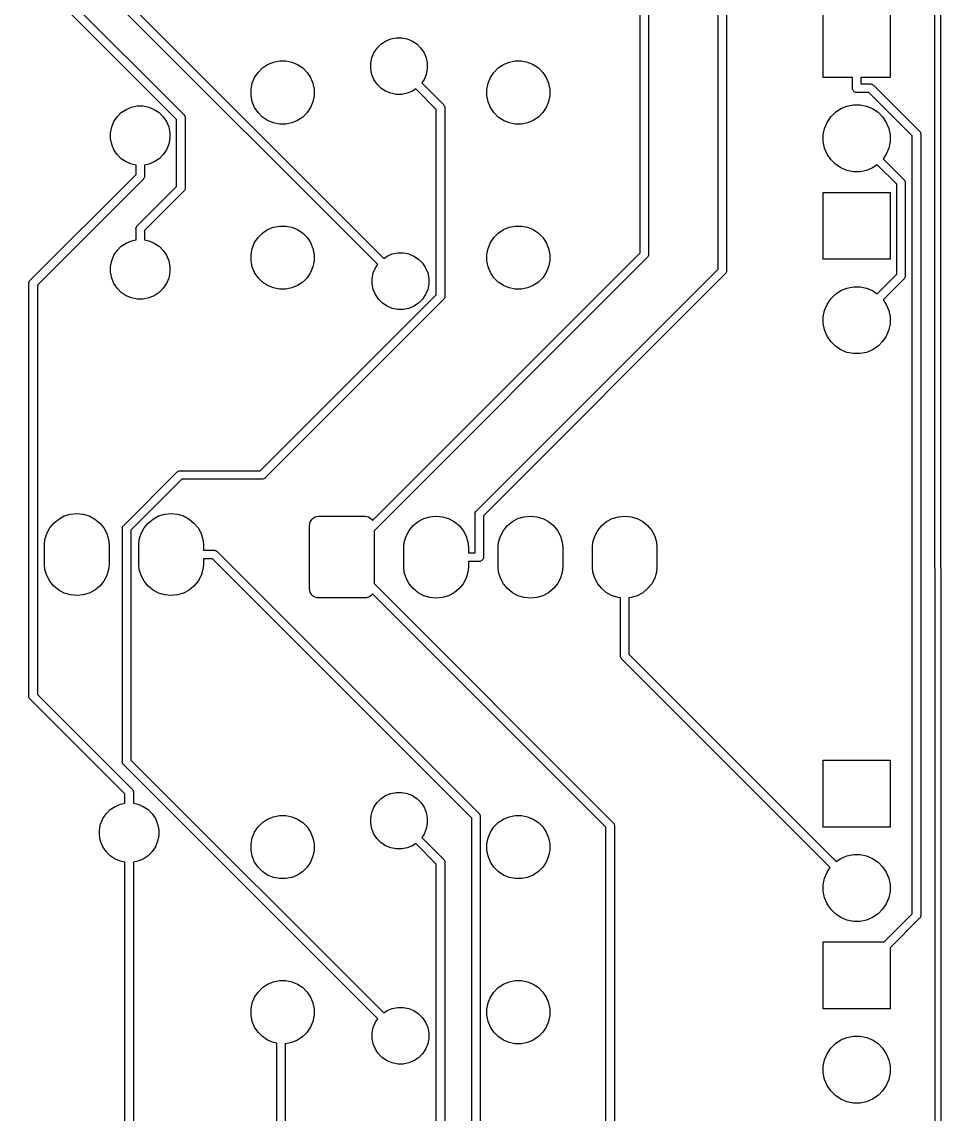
# Model space of a CAD drawing. Extents: x 69 to 169, y -148 to -48.
# Drawn here: x 144.01 to 168.78, y -119.46 to -90.04 of the extents above; entities that cross this region are included whole.
import ezdxf

# ---------------------------------------------------------------- set-up
doc = ezdxf.new("R2010")
doc.units = 0
doc.layers.add('BLACK', color=7, linetype='CONTINUOUS')

msp = doc.modelspace()

# ---------------------------------------------------------------- linework, layer by layer
at = {"layer": 'BLACK', "linetype": 'CONTINUOUS'}
for p, q in [((168.625, -148.125), (168.595, -48.1748)), ((168.745, -48.1038), (168.775, -148.196)), ((160.665, -96.2632), (160.665, -63.0361)), ((160.894, -63.0778), (160.894, -96.3049)), ((162.768, -96.7008), (162.768, -81.1437)), ((162.996, -81.1854), (162.996, -96.7425)), ((138.425, -82.5955), (148.37, -92.5411)), ((148.179, -92.6732), (138.293, -82.7867)), ((146.635, -89.2913), (153.758, -96.4139)), ((153.596, -96.5755), (146.444, -89.4234)), ((165.6, -91.54), (165.6, -89.74)), ((167.4, -89.74), (167.4, -91.54)), ((153.684, -90.6451), (153.809, -90.5617)), ((153.809, -90.5617), (153.948, -90.5043)), ((153.948, -90.5043), (154.095, -90.475)), ((154.095, -90.475), (154.245, -90.475)), ((154.245, -90.475), (154.392, -90.5043)), ((154.392, -90.5043), (154.531, -90.5617)), ((154.531, -90.5617), (154.656, -90.6451)), ((153.437, -91.0147), (153.495, -90.8761)), ((153.495, -90.8761), (153.578, -90.7513)), ((153.578, -90.7513), (153.684, -90.6451)), ((154.656, -90.6451), (154.762, -90.7513)), ((154.762, -90.7513), (154.845, -90.8761)), ((154.845, -90.8761), (154.903, -91.0147)), ((150.632, -91.1947), (150.787, -91.1307)), ((150.787, -91.1307), (150.951, -91.098)), ((150.951, -91.098), (151.119, -91.098)), ((151.119, -91.098), (151.283, -91.1307)), ((151.283, -91.1307), (151.438, -91.1947)), ((153.408, -91.1619), (153.437, -91.0147)), ((153.408, -91.312), (153.408, -91.1619)), ((154.903, -91.0147), (154.932, -91.1619)), ((154.932, -91.1619), (154.932, -91.312)), ((156.982, -91.1947), (157.137, -91.1307)), ((157.137, -91.1307), (157.301, -91.098)), ((157.301, -91.098), (157.469, -91.098)), ((157.469, -91.098), (157.633, -91.1307)), ((157.633, -91.1307), (157.788, -91.1947)), ((150.282, -91.5454), (150.375, -91.4062)), ((150.375, -91.4062), (150.493, -91.2878)), ((150.493, -91.2878), (150.632, -91.1947)), ((151.438, -91.1947), (151.577, -91.2878)), ((151.577, -91.2878), (151.695, -91.4062)), ((151.695, -91.4062), (151.788, -91.5454)), ((153.437, -91.4593), (153.408, -91.312)), ((153.495, -91.5979), (153.437, -91.4593)), ((154.903, -91.4593), (154.845, -91.5979)), ((154.932, -91.312), (154.903, -91.4593)), ((156.632, -91.5454), (156.725, -91.4062)), ((156.725, -91.4062), (156.843, -91.2878)), ((156.843, -91.2878), (156.982, -91.1947)), ((157.788, -91.1947), (157.927, -91.2878)), ((157.927, -91.2878), (158.045, -91.4062)), ((158.045, -91.4062), (158.138, -91.5454)), ((150.185, -91.8643), (150.218, -91.7001)), ((150.218, -91.7001), (150.282, -91.5454)), ((151.788, -91.5454), (151.852, -91.7001)), ((151.852, -91.7001), (151.885, -91.8643)), ((153.578, -91.7227), (153.495, -91.5979)), ((153.684, -91.8289), (153.578, -91.7227)), ((154.845, -91.5979), (154.784, -91.6895)), ((154.784, -91.6895), (155.368, -92.2729)), ((156.535, -91.8643), (156.568, -91.7001)), ((156.568, -91.7001), (156.632, -91.5454)), ((158.138, -91.5454), (158.202, -91.7001)), ((158.202, -91.7001), (158.235, -91.8643)), ((166.386, -91.54), (165.6, -91.54)), ((166.386, -91.8268), (166.386, -91.54)), ((167.4, -91.54), (166.614, -91.54)), ((166.614, -91.54), (166.614, -91.7181)), ((166.614, -91.7181), (166.867, -91.7181)), ((166.867, -91.7181), (166.873, -91.7175)), ((166.873, -91.7175), (166.878, -91.7181)), ((166.878, -91.7181), (166.878, -91.7181)), ((166.878, -91.7181), (166.895, -91.7198)), ((166.895, -91.7198), (166.917, -91.7263)), ((166.917, -91.7263), (166.936, -91.7369)), ((166.936, -91.7369), (166.954, -91.7512)), ((166.954, -91.7512), (166.957, -91.7555)), ((166.957, -91.7555), (168.186, -92.9844)), ((150.185, -92.0317), (150.185, -91.8643)), ((150.218, -92.1959), (150.185, -92.0317)), ((151.885, -92.0317), (151.852, -92.1959)), ((151.885, -91.8643), (151.885, -92.0317)), ((153.809, -91.9123), (153.684, -91.8289)), ((153.948, -91.9697), (153.809, -91.9123)), ((154.095, -91.999), (153.948, -91.9697)), ((154.245, -91.999), (154.095, -91.999)), ((154.392, -91.9697), (154.245, -91.999)), ((154.531, -91.9123), (154.392, -91.9697)), ((154.622, -91.8511), (154.531, -91.9123)), ((155.176, -92.405), (154.622, -91.8511)), ((156.535, -92.0317), (156.535, -91.8643)), ((156.568, -92.1959), (156.535, -92.0317)), ((158.235, -92.0317), (158.202, -92.1959)), ((158.235, -91.8643), (158.235, -92.0317)), ((166.385, -91.8324), (166.386, -91.8268)), ((166.387, -91.8548), (166.385, -91.8324)), ((166.394, -91.8764), (166.387, -91.8548)), ((166.405, -91.8962), (166.394, -91.8764)), ((166.419, -91.9136), (166.405, -91.8962)), ((166.436, -91.9279), (166.419, -91.9136)), ((166.456, -91.9385), (166.436, -91.9279)), ((166.478, -91.945), (166.456, -91.9385)), ((166.494, -91.9467), (166.478, -91.945)), ((166.5, -91.9473), (166.494, -91.9467)), ((166.506, -91.9467), (166.5, -91.9473)), ((166.825, -91.9467), (166.506, -91.9467)), ((167.995, -93.1165), (166.825, -91.9467)), ((146.821, -92.401), (146.967, -92.3407)), ((146.967, -92.3407), (147.121, -92.31)), ((147.121, -92.31), (147.279, -92.31)), ((147.279, -92.31), (147.433, -92.3407)), ((147.433, -92.3407), (147.579, -92.401)), ((150.282, -92.3506), (150.218, -92.1959)), ((150.375, -92.4898), (150.282, -92.3506)), ((151.788, -92.3506), (151.695, -92.4898)), ((151.852, -92.1959), (151.788, -92.3506)), ((155.368, -92.2729), (155.372, -92.2765)), ((155.372, -92.2765), (155.386, -92.2939)), ((155.386, -92.2939), (155.397, -92.3137)), ((155.397, -92.3137), (155.403, -92.3353)), ((155.403, -92.3353), (155.405, -92.3521)), ((155.405, -92.3521), (155.405, -92.3521)), ((155.405, -92.3521), (155.406, -92.3577)), ((155.406, -92.3577), (155.405, -92.3633)), ((156.632, -92.3506), (156.568, -92.1959)), ((156.725, -92.4898), (156.632, -92.3506)), ((158.138, -92.3506), (158.045, -92.4898)), ((158.202, -92.1959), (158.138, -92.3506)), ((166.074, -92.3824), (166.237, -92.3146)), ((166.237, -92.3146), (166.411, -92.28)), ((166.411, -92.28), (166.589, -92.28)), ((166.589, -92.28), (166.763, -92.3146)), ((166.763, -92.3146), (166.926, -92.3824)), ((146.491, -92.7311), (146.579, -92.6)), ((146.579, -92.6), (146.69, -92.4886)), ((146.69, -92.4886), (146.821, -92.401)), ((147.579, -92.401), (147.71, -92.4886)), ((147.71, -92.4886), (147.821, -92.6)), ((147.821, -92.6), (147.909, -92.7311)), ((148.37, -92.5411), (148.375, -92.5447)), ((148.375, -92.5447), (148.378, -92.549)), ((148.378, -92.549), (148.378, -92.549)), ((148.378, -92.549), (148.389, -92.5621)), ((148.389, -92.5621), (148.4, -92.5819)), ((148.4, -92.5819), (148.405, -92.6)), ((148.405, -92.6), (148.406, -92.6035)), ((148.406, -92.6035), (148.408, -92.6203)), ((148.408, -92.6203), (148.408, -92.6203)), ((148.408, -92.6203), (148.408, -92.6259)), ((148.408, -92.6259), (148.408, -92.6315)), ((148.408, -92.6315), (148.408, -94.5184)), ((150.493, -92.6082), (150.375, -92.4898)), ((150.632, -92.7013), (150.493, -92.6082)), ((151.577, -92.6082), (151.438, -92.7013)), ((151.695, -92.4898), (151.577, -92.6082)), ((155.176, -97.3927), (155.176, -92.405)), ((155.405, -92.3633), (155.405, -97.4344)), ((156.843, -92.6082), (156.725, -92.4898)), ((156.982, -92.7013), (156.843, -92.6082)), ((157.927, -92.6082), (157.788, -92.7013)), ((158.045, -92.4898), (157.927, -92.6082)), ((165.702, -92.7537), (165.801, -92.6063)), ((165.801, -92.6063), (165.926, -92.4809)), ((165.926, -92.4809), (166.074, -92.3824)), ((166.926, -92.3824), (167.074, -92.4809)), ((167.074, -92.4809), (167.199, -92.6063)), ((167.199, -92.6063), (167.298, -92.7537)), ((146.4, -93.0312), (146.431, -92.8766)), ((146.431, -92.8766), (146.491, -92.7311)), ((147.909, -92.7311), (147.969, -92.8766)), ((147.969, -92.8766), (148, -93.0312)), ((148.179, -94.4767), (148.179, -92.6732)), ((150.787, -92.7653), (150.632, -92.7013)), ((150.951, -92.798), (150.787, -92.7653)), ((151.119, -92.798), (150.951, -92.798)), ((151.283, -92.7653), (151.119, -92.798)), ((151.438, -92.7013), (151.283, -92.7653)), ((157.137, -92.7653), (156.982, -92.7013)), ((157.301, -92.798), (157.137, -92.7653)), ((157.469, -92.798), (157.301, -92.798)), ((157.633, -92.7653), (157.469, -92.798)), ((157.788, -92.7013), (157.633, -92.7653)), ((165.6, -93.0914), (165.635, -92.9175)), ((165.635, -92.9175), (165.702, -92.7537)), ((167.298, -92.7537), (167.365, -92.9175)), ((167.365, -92.9175), (167.4, -93.0914)), ((146.4, -93.1888), (146.4, -93.0312)), ((146.431, -93.3434), (146.4, -93.1888)), ((148, -93.1888), (147.969, -93.3434)), ((148, -93.0312), (148, -93.1888)), ((165.6, -93.2686), (165.6, -93.0914)), ((167.4, -93.0914), (167.4, -93.2686)), ((167.995, -114.063), (167.995, -93.1165)), ((168.186, -92.9844), (168.191, -92.988)), ((168.191, -92.988), (168.205, -93.0054)), ((168.205, -93.0054), (168.216, -93.0252)), ((168.216, -93.0252), (168.22, -93.0403)), ((168.22, -93.0403), (168.222, -93.0462)), ((168.222, -93.0462), (168.222, -93.0468)), ((168.222, -93.0468), (168.224, -93.0636)), ((168.224, -93.0636), (168.224, -93.0636)), ((168.224, -93.0636), (168.224, -93.0692)), ((168.224, -93.0692), (168.224, -93.0748)), ((168.224, -93.0748), (168.224, -114.105)), ((146.491, -93.4889), (146.431, -93.3434)), ((146.579, -93.62), (146.491, -93.4889)), ((147.909, -93.4889), (147.821, -93.62)), ((147.969, -93.3434), (147.909, -93.4889)), ((165.635, -93.4425), (165.6, -93.2686)), ((165.702, -93.6063), (165.635, -93.4425)), ((167.365, -93.4425), (167.298, -93.6063)), ((167.4, -93.2686), (167.365, -93.4425)), ((146.69, -93.7314), (146.579, -93.62)), ((146.821, -93.819), (146.69, -93.7314)), ((146.967, -93.8793), (146.821, -93.819)), ((147.579, -93.819), (147.433, -93.8793)), ((147.71, -93.7314), (147.579, -93.819)), ((147.821, -93.62), (147.71, -93.7314)), ((165.801, -93.7537), (165.702, -93.6063)), ((165.926, -93.8791), (165.801, -93.7537)), ((167.298, -93.6063), (167.214, -93.732)), ((167.214, -93.732), (167.769, -94.2876)), ((147.086, -93.9029), (146.967, -93.8793)), ((147.086, -94.1551), (147.086, -93.9029)), ((147.433, -93.8793), (147.314, -93.9029)), ((147.314, -93.9029), (147.314, -94.1968)), ((166.074, -93.9776), (165.926, -93.8791)), ((166.237, -94.0454), (166.074, -93.9776)), ((166.411, -94.08), (166.237, -94.0454)), ((166.589, -94.08), (166.411, -94.08)), ((166.763, -94.0454), (166.589, -94.08)), ((166.926, -93.9776), (166.763, -94.0454)), ((167.052, -93.8936), (166.926, -93.9776)), ((167.578, -94.4197), (167.052, -93.8936)), ((144.239, -97.0017), (147.086, -94.1551)), ((147.277, -94.2872), (144.43, -97.1338)), ((147.281, -94.2836), (147.277, -94.2872)), ((147.295, -94.2662), (147.281, -94.2836)), ((147.306, -94.2464), (147.295, -94.2662)), ((147.313, -94.2248), (147.306, -94.2464)), ((147.314, -94.208), (147.313, -94.2248)), ((147.314, -94.1968), (147.315, -94.2024)), ((147.315, -94.2024), (147.314, -94.208)), ((147.314, -94.208), (147.314, -94.208)), ((167.578, -96.8403), (167.578, -94.4197)), ((167.769, -94.2876), (167.774, -94.2912)), ((167.774, -94.2912), (167.788, -94.3086)), ((167.788, -94.3086), (167.799, -94.3284)), ((167.799, -94.3284), (167.805, -94.35)), ((167.805, -94.35), (167.807, -94.3668)), ((167.807, -94.3668), (167.807, -94.3668)), ((167.807, -94.3668), (167.807, -94.3724)), ((167.807, -94.3724), (167.807, -94.378)), ((167.807, -94.378), (167.807, -96.882)), ((147.123, -95.5328), (148.179, -94.4767)), ((148.37, -94.6088), (147.314, -95.6649)), ((148.375, -94.6052), (148.37, -94.6088)), ((148.378, -94.6009), (148.375, -94.6052)), ((148.384, -94.5941), (148.378, -94.6009)), ((148.378, -94.6009), (148.378, -94.6009)), ((148.389, -94.5878), (148.384, -94.5941)), ((148.4, -94.568), (148.389, -94.5878)), ((148.406, -94.5464), (148.4, -94.568)), ((148.408, -94.5296), (148.406, -94.5464)), ((148.408, -94.5184), (148.408, -94.524)), ((148.408, -94.524), (148.408, -94.5296)), ((148.408, -94.5296), (148.408, -94.5296)), ((165.6, -96.44), (165.6, -94.64)), ((165.6, -94.64), (167.4, -94.64)), ((167.4, -94.64), (167.4, -96.44)), ((147.085, -95.6176), (147.087, -95.5952)), ((147.087, -95.5952), (147.094, -95.5736)), ((147.094, -95.5736), (147.096, -95.57)), ((147.096, -95.57), (147.105, -95.5538)), ((147.105, -95.5538), (147.11, -95.5472)), ((147.11, -95.5472), (147.115, -95.5407)), ((147.115, -95.5407), (147.119, -95.5364)), ((147.115, -95.5407), (147.115, -95.5407)), ((147.119, -95.5364), (147.123, -95.5328)), ((150.632, -95.6397), (150.787, -95.5757)), ((150.787, -95.5757), (150.951, -95.543)), ((150.951, -95.543), (151.119, -95.543)), ((151.119, -95.543), (151.283, -95.5757)), ((151.283, -95.5757), (151.438, -95.6397)), ((156.982, -95.6397), (157.137, -95.5757)), ((157.137, -95.5757), (157.301, -95.543)), ((157.301, -95.543), (157.469, -95.543)), ((157.469, -95.543), (157.633, -95.5757)), ((157.633, -95.5757), (157.788, -95.6397)), ((147.086, -95.6232), (147.085, -95.6176)), ((147.086, -95.9171), (147.086, -95.6232)), ((147.314, -95.6649), (147.314, -95.9171)), ((150.282, -95.9904), (150.375, -95.8512)), ((150.375, -95.8512), (150.493, -95.7328)), ((150.493, -95.7328), (150.632, -95.6397)), ((151.438, -95.6397), (151.577, -95.7328)), ((151.577, -95.7328), (151.695, -95.8512)), ((151.695, -95.8512), (151.788, -95.9904)), ((156.632, -95.9904), (156.725, -95.8512)), ((156.725, -95.8512), (156.843, -95.7328)), ((156.843, -95.7328), (156.982, -95.6397)), ((157.788, -95.6397), (157.927, -95.7328)), ((157.927, -95.7328), (158.045, -95.8512)), ((158.045, -95.8512), (158.138, -95.9904)), ((146.579, -96.2), (146.69, -96.0886)), ((146.69, -96.0886), (146.821, -96.001)), ((146.821, -96.001), (146.967, -95.9407)), ((146.967, -95.9407), (147.086, -95.9171)), ((147.314, -95.9171), (147.433, -95.9407)), ((147.433, -95.9407), (147.579, -96.001)), ((147.579, -96.001), (147.71, -96.0886)), ((147.71, -96.0886), (147.821, -96.2)), ((150.185, -96.3093), (150.218, -96.1451)), ((150.218, -96.1451), (150.282, -95.9904)), ((151.788, -95.9904), (151.852, -96.1451)), ((151.852, -96.1451), (151.885, -96.3093)), ((156.535, -96.3093), (156.568, -96.1451)), ((156.568, -96.1451), (156.632, -95.9904)), ((158.138, -95.9904), (158.202, -96.1451)), ((158.202, -96.1451), (158.235, -96.3093)), ((146.4, -96.6312), (146.431, -96.4766)), ((146.431, -96.4766), (146.491, -96.3311)), ((146.491, -96.3311), (146.579, -96.2)), ((147.821, -96.2), (147.909, -96.3311)), ((147.909, -96.3311), (147.969, -96.4766)), ((147.969, -96.4766), (148, -96.6312)), ((150.185, -96.4767), (150.185, -96.3093)), ((150.218, -96.6409), (150.185, -96.4767)), ((151.885, -96.4767), (151.852, -96.6409)), ((151.885, -96.3093), (151.885, -96.4767)), ((153.458, -103.471), (160.665, -96.2632)), ((160.856, -96.3953), (153.5, -103.752)), ((153.758, -96.4139), (153.849, -96.3527)), ((153.849, -96.3527), (153.988, -96.2953)), ((153.988, -96.2953), (154.135, -96.266)), ((154.135, -96.266), (154.285, -96.266)), ((154.285, -96.266), (154.432, -96.2953)), ((154.432, -96.2953), (154.571, -96.3527)), ((154.571, -96.3527), (154.696, -96.4361)), ((154.696, -96.4361), (154.802, -96.5423)), ((156.535, -96.4767), (156.535, -96.3093)), ((156.568, -96.6409), (156.535, -96.4767)), ((158.235, -96.4767), (158.202, -96.6409)), ((158.235, -96.3093), (158.235, -96.4767)), ((160.861, -96.3917), (160.856, -96.3953)), ((160.875, -96.3743), (160.861, -96.3917)), ((160.886, -96.3545), (160.875, -96.3743)), ((160.892, -96.3329), (160.886, -96.3545)), ((160.894, -96.3161), (160.892, -96.3329)), ((160.894, -96.3049), (160.894, -96.3105)), ((160.894, -96.3105), (160.894, -96.3161)), ((160.894, -96.3161), (160.894, -96.3161)), ((167.4, -96.44), (165.6, -96.44)), ((146.4, -96.7888), (146.4, -96.6312)), ((148, -96.6312), (148, -96.7888)), ((150.282, -96.7956), (150.218, -96.6409)), ((151.852, -96.6409), (151.788, -96.7956)), ((153.477, -96.8057), (153.535, -96.6671)), ((153.535, -96.6671), (153.596, -96.5755)), ((154.802, -96.5423), (154.885, -96.6671)), ((154.885, -96.6671), (154.943, -96.8057)), ((156.256, -103.213), (162.768, -96.7008)), ((156.632, -96.7956), (156.568, -96.6409)), ((158.202, -96.6409), (158.138, -96.7956)), ((162.995, -96.7705), (162.988, -96.7921)), ((162.996, -96.7537), (162.995, -96.7705)), ((162.996, -96.7425), (162.997, -96.7481)), ((162.997, -96.7481), (162.996, -96.7537)), ((162.996, -96.7537), (162.996, -96.7537)), ((144.202, -97.0809), (144.203, -97.0641)), ((144.203, -97.0641), (144.21, -97.0425)), ((144.21, -97.0425), (144.22, -97.0227)), ((144.22, -97.0227), (144.235, -97.0053)), ((144.235, -97.0053), (144.239, -97.0017)), ((146.431, -96.9434), (146.4, -96.7888)), ((146.491, -97.0889), (146.431, -96.9434)), ((147.969, -96.9434), (147.909, -97.0889)), ((148, -96.7888), (147.969, -96.9434)), ((150.375, -96.9348), (150.282, -96.7956)), ((150.493, -97.0532), (150.375, -96.9348)), ((150.632, -97.1463), (150.493, -97.0532)), ((151.577, -97.0532), (151.438, -97.1463)), ((151.695, -96.9348), (151.577, -97.0532)), ((151.788, -96.7956), (151.695, -96.9348)), ((153.448, -96.953), (153.477, -96.8057)), ((153.448, -97.103), (153.448, -96.953)), ((154.943, -96.8057), (154.972, -96.953)), ((154.972, -96.953), (154.972, -97.103)), ((162.959, -96.8329), (156.447, -103.345)), ((156.725, -96.9348), (156.632, -96.7956)), ((156.843, -97.0532), (156.725, -96.9348)), ((156.982, -97.1463), (156.843, -97.0532)), ((157.927, -97.0532), (157.788, -97.1463)), ((158.045, -96.9348), (157.927, -97.0532)), ((158.138, -96.7956), (158.045, -96.9348)), ((162.963, -96.8293), (162.959, -96.8329)), ((162.967, -96.825), (162.963, -96.8293)), ((162.977, -96.8119), (162.967, -96.825)), ((162.967, -96.825), (162.967, -96.825)), ((162.988, -96.7921), (162.977, -96.8119)), ((167.052, -97.3664), (167.578, -96.8403)), ((167.769, -96.9724), (167.214, -97.528)), ((167.774, -96.9688), (167.769, -96.9724)), ((167.788, -96.9514), (167.774, -96.9688)), ((167.799, -96.9316), (167.788, -96.9514)), ((167.805, -96.91), (167.799, -96.9316)), ((167.807, -96.8932), (167.805, -96.91)), ((167.807, -96.882), (167.807, -96.8876)), ((167.807, -96.8876), (167.807, -96.8932)), ((167.807, -96.8932), (167.807, -96.8932)), ((144.201, -97.0865), (144.202, -97.0809)), ((144.202, -97.0921), (144.201, -97.0865)), ((144.202, -97.0809), (144.202, -97.0809)), ((144.202, -108.198), (144.202, -97.0921)), ((144.43, -97.1338), (144.43, -108.156)), ((146.579, -97.22), (146.491, -97.0889)), ((146.69, -97.3314), (146.579, -97.22)), ((146.821, -97.419), (146.69, -97.3314)), ((147.71, -97.3314), (147.579, -97.419)), ((147.821, -97.22), (147.71, -97.3314)), ((147.909, -97.0889), (147.821, -97.22)), ((150.787, -97.2103), (150.632, -97.1463)), ((150.951, -97.243), (150.787, -97.2103)), ((151.119, -97.243), (150.951, -97.243)), ((151.283, -97.2103), (151.119, -97.243)), ((151.438, -97.1463), (151.283, -97.2103)), ((153.477, -97.2503), (153.448, -97.103)), ((153.535, -97.3889), (153.477, -97.2503)), ((154.943, -97.2503), (154.885, -97.3889)), ((154.972, -97.103), (154.943, -97.2503)), ((157.137, -97.2103), (156.982, -97.1463)), ((157.301, -97.243), (157.137, -97.2103)), ((157.469, -97.243), (157.301, -97.243)), ((157.633, -97.2103), (157.469, -97.243)), ((157.788, -97.1463), (157.633, -97.2103)), ((165.926, -97.3809), (166.074, -97.2824)), ((166.074, -97.2824), (166.237, -97.2146)), ((166.237, -97.2146), (166.411, -97.18)), ((166.411, -97.18), (166.589, -97.18)), ((166.589, -97.18), (166.763, -97.2146)), ((166.763, -97.2146), (166.926, -97.2824)), ((166.926, -97.2824), (167.052, -97.3664)), ((146.967, -97.4793), (146.821, -97.419)), ((147.121, -97.51), (146.967, -97.4793)), ((147.279, -97.51), (147.121, -97.51)), ((147.433, -97.4793), (147.279, -97.51)), ((147.579, -97.419), (147.433, -97.4793)), ((150.434, -102.135), (155.176, -97.3927)), ((155.368, -97.5248), (150.566, -102.326)), ((153.618, -97.5137), (153.535, -97.3889)), ((153.724, -97.6199), (153.618, -97.5137)), ((153.849, -97.7033), (153.724, -97.6199)), ((154.696, -97.6199), (154.571, -97.7033)), ((154.802, -97.5137), (154.696, -97.6199)), ((154.885, -97.3889), (154.802, -97.5137)), ((155.372, -97.5212), (155.368, -97.5248)), ((155.386, -97.5038), (155.372, -97.5212)), ((155.397, -97.484), (155.386, -97.5038)), ((155.403, -97.4624), (155.397, -97.484)), ((155.405, -97.4456), (155.403, -97.4624)), ((155.405, -97.4344), (155.406, -97.44)), ((155.406, -97.44), (155.405, -97.4456)), ((155.405, -97.4456), (155.405, -97.4456)), ((165.635, -97.8175), (165.702, -97.6537)), ((165.702, -97.6537), (165.801, -97.5063)), ((165.801, -97.5063), (165.926, -97.3809)), ((167.214, -97.528), (167.298, -97.6537)), ((167.298, -97.6537), (167.365, -97.8175)), ((153.988, -97.7607), (153.849, -97.7033)), ((154.135, -97.79), (153.988, -97.7607)), ((154.285, -97.79), (154.135, -97.79)), ((154.432, -97.7607), (154.285, -97.79)), ((154.571, -97.7033), (154.432, -97.7607)), ((165.6, -97.9914), (165.635, -97.8175)), ((167.365, -97.8175), (167.4, -97.9914)), ((165.6, -98.1686), (165.6, -97.9914)), ((165.635, -98.3425), (165.6, -98.1686)), ((167.4, -98.1686), (167.365, -98.3425)), ((167.4, -97.9914), (167.4, -98.1686)), ((165.702, -98.5063), (165.635, -98.3425)), ((165.801, -98.6537), (165.702, -98.5063)), ((167.298, -98.5063), (167.199, -98.6537)), ((167.365, -98.3425), (167.298, -98.5063)), ((165.926, -98.7791), (165.801, -98.6537)), ((166.074, -98.8776), (165.926, -98.7791)), ((167.074, -98.7791), (166.926, -98.8776)), ((167.199, -98.6537), (167.074, -98.7791)), ((166.237, -98.9454), (166.074, -98.8776)), ((166.411, -98.98), (166.237, -98.9454)), ((166.589, -98.98), (166.411, -98.98)), ((166.763, -98.9454), (166.589, -98.98)), ((166.926, -98.8776), (166.763, -98.9454)), ((146.755, -103.606), (148.189, -102.172)), ((148.321, -102.363), (146.946, -103.738)), ((148.189, -102.172), (148.192, -102.168)), ((148.192, -102.168), (148.209, -102.154)), ((148.209, -102.154), (148.229, -102.143)), ((148.229, -102.143), (148.251, -102.136)), ((148.251, -102.136), (148.268, -102.135)), ((148.268, -102.135), (148.273, -102.134)), ((148.268, -102.135), (148.268, -102.135)), ((148.273, -102.134), (148.279, -102.135)), ((148.279, -102.135), (150.434, -102.135)), ((150.476, -102.363), (148.321, -102.363)), ((150.482, -102.364), (150.476, -102.363)), ((150.487, -102.363), (150.482, -102.364)), ((150.504, -102.362), (150.487, -102.363)), ((150.487, -102.363), (150.487, -102.363)), ((150.526, -102.355), (150.504, -102.362)), ((150.545, -102.345), (150.526, -102.355)), ((150.563, -102.33), (150.545, -102.345)), ((150.566, -102.326), (150.563, -102.33)), ((156.226, -103.254), (156.237, -103.234)), ((156.237, -103.234), (156.251, -103.216)), ((156.251, -103.216), (156.256, -103.213)), ((144.872, -103.542), (145.004, -103.433)), ((145.004, -103.433), (145.155, -103.352)), ((145.155, -103.352), (145.319, -103.303)), ((145.319, -103.303), (145.49, -103.286)), ((145.49, -103.286), (145.661, -103.303)), ((145.661, -103.303), (145.825, -103.352)), ((145.825, -103.352), (145.976, -103.433)), ((145.976, -103.433), (146.108, -103.542)), ((147.412, -103.542), (147.544, -103.433)), ((147.544, -103.433), (147.695, -103.352)), ((147.695, -103.352), (147.859, -103.303)), ((147.859, -103.303), (148.03, -103.286)), ((148.03, -103.286), (148.201, -103.303)), ((148.201, -103.303), (148.365, -103.352)), ((148.365, -103.352), (148.516, -103.433)), ((148.516, -103.433), (148.648, -103.542)), ((151.765, -103.561), (151.779, -103.514)), ((151.779, -103.514), (151.802, -103.471)), ((151.802, -103.471), (151.833, -103.433)), ((151.833, -103.433), (151.871, -103.402)), ((151.871, -103.402), (151.914, -103.379)), ((151.914, -103.379), (151.961, -103.365)), ((151.961, -103.365), (152.01, -103.36)), ((152.01, -103.36), (153.25, -103.36)), ((153.25, -103.36), (153.299, -103.365)), ((153.299, -103.365), (153.346, -103.379)), ((153.346, -103.379), (153.389, -103.402)), ((153.389, -103.402), (153.427, -103.433)), ((153.427, -103.433), (153.458, -103.471)), ((154.552, -103.612), (154.684, -103.503)), ((154.684, -103.503), (154.835, -103.422)), ((154.835, -103.422), (154.999, -103.373)), ((154.999, -103.373), (155.17, -103.356)), ((155.17, -103.356), (155.341, -103.373)), ((155.341, -103.373), (155.505, -103.422)), ((155.505, -103.422), (155.656, -103.503)), ((155.656, -103.503), (155.788, -103.612)), ((156.218, -103.292), (156.22, -103.275)), ((156.218, -103.298), (156.218, -103.292)), ((156.218, -103.292), (156.218, -103.292)), ((156.218, -103.303), (156.218, -103.298)), ((156.218, -104.346), (156.218, -103.303)), ((156.22, -103.275), (156.226, -103.254)), ((156.447, -103.345), (156.447, -104.454)), ((157.092, -103.612), (157.224, -103.503)), ((157.224, -103.503), (157.375, -103.422)), ((157.375, -103.422), (157.539, -103.373)), ((157.539, -103.373), (157.71, -103.356)), ((157.71, -103.356), (157.881, -103.373)), ((157.881, -103.373), (158.045, -103.422)), ((158.045, -103.422), (158.196, -103.503)), ((158.196, -103.503), (158.328, -103.612)), ((159.632, -103.612), (159.764, -103.503)), ((159.764, -103.503), (159.915, -103.422)), ((159.915, -103.422), (160.079, -103.373)), ((160.079, -103.373), (160.25, -103.356)), ((160.25, -103.356), (160.421, -103.373)), ((160.421, -103.373), (160.585, -103.422)), ((160.585, -103.422), (160.736, -103.503)), ((160.736, -103.503), (160.868, -103.612)), ((144.633, -103.989), (144.682, -103.825)), ((144.682, -103.825), (144.763, -103.674)), ((144.763, -103.674), (144.872, -103.542)), ((146.108, -103.542), (146.217, -103.674)), ((146.217, -103.674), (146.298, -103.825)), ((146.298, -103.825), (146.347, -103.989)), ((146.717, -103.69), (146.718, -103.685)), ((146.718, -103.696), (146.717, -103.69)), ((146.718, -103.685), (146.719, -103.668)), ((146.718, -103.685), (146.718, -103.685)), ((146.718, -109.964), (146.718, -103.696)), ((146.719, -103.668), (146.726, -103.646)), ((146.726, -103.646), (146.737, -103.627)), ((146.737, -103.627), (146.751, -103.609)), ((146.751, -103.609), (146.755, -103.606)), ((146.946, -103.738), (146.946, -109.923)), ((147.173, -103.989), (147.222, -103.825)), ((147.222, -103.825), (147.303, -103.674)), ((147.303, -103.674), (147.412, -103.542)), ((148.648, -103.542), (148.757, -103.674)), ((148.757, -103.674), (148.838, -103.825)), ((148.838, -103.825), (148.887, -103.989)), ((151.76, -103.61), (151.765, -103.561)), ((151.76, -105.31), (151.76, -103.61)), ((153.5, -103.752), (153.5, -105.168)), ((154.362, -103.895), (154.443, -103.744)), ((154.443, -103.744), (154.552, -103.612)), ((155.788, -103.612), (155.897, -103.744)), ((155.897, -103.744), (155.978, -103.895)), ((156.902, -103.895), (156.983, -103.744)), ((156.983, -103.744), (157.092, -103.612)), ((158.328, -103.612), (158.437, -103.744)), ((158.437, -103.744), (158.518, -103.895)), ((159.442, -103.895), (159.523, -103.744)), ((159.523, -103.744), (159.632, -103.612)), ((160.868, -103.612), (160.977, -103.744)), ((160.977, -103.744), (161.058, -103.895)), ((144.62, -104.117), (144.633, -103.989)), ((144.62, -104.663), (144.62, -104.117)), ((146.347, -103.989), (146.36, -104.117)), ((146.36, -104.117), (146.36, -104.663)), ((147.16, -104.117), (147.173, -103.989)), ((147.16, -104.663), (147.16, -104.117)), ((148.887, -103.989), (148.9, -104.117)), ((148.9, -104.117), (148.9, -104.276)), ((154.3, -104.187), (154.313, -104.059)), ((154.313, -104.059), (154.362, -103.895)), ((155.978, -103.895), (156.027, -104.059)), ((156.027, -104.059), (156.04, -104.187)), ((156.84, -104.187), (156.853, -104.059)), ((156.853, -104.059), (156.902, -103.895)), ((158.518, -103.895), (158.567, -104.059)), ((158.567, -104.059), (158.58, -104.187)), ((159.38, -104.187), (159.393, -104.059)), ((159.393, -104.059), (159.442, -103.895)), ((161.058, -103.895), (161.107, -104.059)), ((161.107, -104.059), (161.12, -104.187)), ((148.9, -104.276), (149.187, -104.276)), ((149.187, -104.276), (149.192, -104.275)), ((149.192, -104.275), (149.198, -104.276)), ((149.198, -104.276), (149.198, -104.276)), ((149.198, -104.276), (149.215, -104.277)), ((149.215, -104.277), (149.236, -104.284)), ((149.236, -104.284), (149.256, -104.295)), ((149.256, -104.295), (149.274, -104.309)), ((149.274, -104.309), (149.277, -104.313)), ((149.277, -104.313), (156.319, -111.355)), ((154.3, -104.733), (154.3, -104.187)), ((156.04, -104.187), (156.04, -104.346)), ((156.04, -104.346), (156.218, -104.346)), ((156.84, -104.733), (156.84, -104.187)), ((158.58, -104.187), (158.58, -104.733)), ((159.38, -104.733), (159.38, -104.187)), ((161.12, -104.187), (161.12, -104.733)), ((144.633, -104.791), (144.62, -104.663)), ((146.36, -104.663), (146.347, -104.791)), ((147.173, -104.791), (147.16, -104.663)), ((148.9, -104.663), (148.887, -104.791)), ((149.145, -104.504), (148.9, -104.504)), ((148.9, -104.504), (148.9, -104.663)), ((156.128, -111.487), (149.145, -104.504)), ((156.327, -104.574), (156.04, -104.574)), ((156.04, -104.574), (156.04, -104.733)), ((156.332, -104.575), (156.327, -104.574)), ((156.338, -104.574), (156.332, -104.575)), ((156.355, -104.573), (156.338, -104.574)), ((156.376, -104.566), (156.355, -104.573)), ((156.396, -104.555), (156.376, -104.566)), ((156.414, -104.541), (156.396, -104.555)), ((156.428, -104.524), (156.414, -104.541)), ((156.439, -104.504), (156.428, -104.524)), ((156.445, -104.482), (156.439, -104.504)), ((156.447, -104.46), (156.445, -104.482)), ((156.447, -104.454), (156.447, -104.46)), ((144.682, -104.955), (144.633, -104.791)), ((144.763, -105.106), (144.682, -104.955)), ((146.298, -104.955), (146.217, -105.106)), ((146.347, -104.791), (146.298, -104.955)), ((147.222, -104.955), (147.173, -104.791)), ((147.303, -105.106), (147.222, -104.955)), ((148.838, -104.955), (148.757, -105.106)), ((148.887, -104.791), (148.838, -104.955)), ((154.313, -104.861), (154.3, -104.733)), ((154.362, -105.025), (154.313, -104.861)), ((156.027, -104.861), (155.978, -105.025)), ((156.04, -104.733), (156.027, -104.861)), ((156.853, -104.861), (156.84, -104.733)), ((156.902, -105.025), (156.853, -104.861)), ((158.567, -104.861), (158.518, -105.025)), ((158.58, -104.733), (158.567, -104.861)), ((159.393, -104.861), (159.38, -104.733)), ((159.442, -105.025), (159.393, -104.861)), ((161.107, -104.861), (161.058, -105.025)), ((161.12, -104.733), (161.107, -104.861)), ((144.872, -105.238), (144.763, -105.106)), ((145.004, -105.347), (144.872, -105.238)), ((146.108, -105.238), (145.976, -105.347)), ((146.217, -105.106), (146.108, -105.238)), ((147.412, -105.238), (147.303, -105.106)), ((147.544, -105.347), (147.412, -105.238)), ((148.648, -105.238), (148.516, -105.347)), ((148.757, -105.106), (148.648, -105.238)), ((153.5, -105.168), (159.934, -111.602)), ((154.443, -105.176), (154.362, -105.025)), ((154.552, -105.308), (154.443, -105.176)), ((155.897, -105.176), (155.788, -105.308)), ((155.978, -105.025), (155.897, -105.176)), ((156.983, -105.176), (156.902, -105.025)), ((157.092, -105.308), (156.983, -105.176)), ((158.437, -105.176), (158.328, -105.308)), ((158.518, -105.025), (158.437, -105.176)), ((159.523, -105.176), (159.442, -105.025)), ((159.632, -105.308), (159.523, -105.176)), ((160.977, -105.176), (160.868, -105.308)), ((161.058, -105.025), (160.977, -105.176)), ((145.155, -105.428), (145.004, -105.347)), ((145.319, -105.477), (145.155, -105.428)), ((145.49, -105.494), (145.319, -105.477)), ((145.661, -105.477), (145.49, -105.494)), ((145.825, -105.428), (145.661, -105.477)), ((145.976, -105.347), (145.825, -105.428)), ((147.695, -105.428), (147.544, -105.347)), ((147.859, -105.477), (147.695, -105.428)), ((148.03, -105.494), (147.859, -105.477)), ((148.201, -105.477), (148.03, -105.494)), ((148.365, -105.428), (148.201, -105.477)), ((148.516, -105.347), (148.365, -105.428)), ((151.765, -105.359), (151.76, -105.31)), ((151.779, -105.406), (151.765, -105.359)), ((151.802, -105.449), (151.779, -105.406)), ((151.833, -105.487), (151.802, -105.449)), ((151.871, -105.518), (151.833, -105.487)), ((151.914, -105.541), (151.871, -105.518)), ((151.961, -105.555), (151.914, -105.541)), ((152.01, -105.56), (151.961, -105.555)), ((153.25, -105.56), (152.01, -105.56)), ((153.299, -105.555), (153.25, -105.56)), ((153.346, -105.541), (153.299, -105.555)), ((153.389, -105.518), (153.346, -105.541)), ((153.427, -105.487), (153.389, -105.518)), ((153.458, -105.449), (153.427, -105.487)), ((159.742, -111.734), (153.458, -105.449)), ((154.684, -105.417), (154.552, -105.308)), ((154.835, -105.498), (154.684, -105.417)), ((154.999, -105.547), (154.835, -105.498)), ((155.17, -105.564), (154.999, -105.547)), ((155.341, -105.547), (155.17, -105.564)), ((155.505, -105.498), (155.341, -105.547)), ((155.656, -105.417), (155.505, -105.498)), ((155.788, -105.308), (155.656, -105.417)), ((157.224, -105.417), (157.092, -105.308)), ((157.375, -105.498), (157.224, -105.417)), ((157.539, -105.547), (157.375, -105.498)), ((157.71, -105.564), (157.539, -105.547)), ((157.881, -105.547), (157.71, -105.564)), ((158.045, -105.498), (157.881, -105.547)), ((158.196, -105.417), (158.045, -105.498)), ((158.328, -105.308), (158.196, -105.417)), ((159.764, -105.417), (159.632, -105.308)), ((159.915, -105.498), (159.764, -105.417)), ((160.079, -105.547), (159.915, -105.498)), ((160.136, -105.553), (160.079, -105.547)), ((160.136, -107.114), (160.136, -105.553)), ((160.421, -105.547), (160.364, -105.553)), ((160.364, -105.553), (160.364, -107.073)), ((160.585, -105.498), (160.421, -105.547)), ((160.736, -105.417), (160.585, -105.498)), ((160.868, -105.308), (160.736, -105.417)), ((160.135, -107.12), (160.136, -107.114)), ((160.136, -107.126), (160.135, -107.12)), ((160.137, -107.142), (160.136, -107.126)), ((160.136, -107.126), (160.136, -107.126)), ((160.144, -107.164), (160.137, -107.142)), ((160.155, -107.184), (160.144, -107.164)), ((160.169, -107.201), (160.155, -107.184)), ((160.173, -107.205), (160.169, -107.201)), ((165.786, -112.818), (160.173, -107.205)), ((160.364, -107.073), (165.948, -112.656)), ((144.201, -108.203), (144.202, -108.198)), ((144.203, -108.226), (144.201, -108.203)), ((144.21, -108.247), (144.203, -108.226)), ((144.22, -108.267), (144.21, -108.247)), ((144.43, -108.156), (146.977, -110.703)), ((144.226, -108.274), (144.22, -108.267)), ((144.231, -108.28), (144.226, -108.274)), ((144.235, -108.285), (144.231, -108.28)), ((144.231, -108.28), (144.231, -108.28)), ((144.239, -108.288), (144.235, -108.285)), ((146.786, -110.835), (144.239, -108.288)), ((146.717, -109.97), (146.718, -109.964)), ((146.719, -109.992), (146.717, -109.97)), ((146.72, -109.994), (146.719, -109.992)), ((146.726, -110.014), (146.72, -109.994)), ((146.946, -109.923), (153.758, -116.734)), ((165.6, -111.73), (165.6, -109.93)), ((165.6, -109.93), (167.4, -109.93)), ((167.4, -109.93), (167.4, -111.73)), ((146.737, -110.034), (146.726, -110.014)), ((146.737, -110.035), (146.737, -110.034)), ((146.747, -110.047), (146.737, -110.035)), ((146.751, -110.051), (146.747, -110.047)), ((146.747, -110.047), (146.747, -110.047)), ((146.755, -110.055), (146.751, -110.051)), ((153.596, -116.896), (146.755, -110.055)), ((146.786, -111.087), (146.786, -110.835)), ((146.977, -110.703), (146.981, -110.706)), ((146.981, -110.706), (146.995, -110.724)), ((146.995, -110.724), (147.006, -110.744)), ((147.006, -110.744), (147.013, -110.765)), ((147.013, -110.765), (147.014, -110.782)), ((147.014, -110.782), (147.014, -110.782)), ((147.014, -110.782), (147.015, -110.788)), ((147.015, -110.788), (147.014, -110.793)), ((147.014, -110.793), (147.014, -111.087)), ((153.684, -110.965), (153.809, -110.882)), ((153.809, -110.882), (153.948, -110.824)), ((153.948, -110.824), (154.095, -110.795)), ((154.095, -110.795), (154.245, -110.795)), ((154.245, -110.795), (154.392, -110.824)), ((154.392, -110.824), (154.531, -110.882)), ((154.531, -110.882), (154.656, -110.965)), ((146.39, -111.259), (146.521, -111.171)), ((146.521, -111.171), (146.667, -111.111)), ((146.667, -111.111), (146.786, -111.087)), ((147.014, -111.087), (147.133, -111.111)), ((147.133, -111.111), (147.279, -111.171)), ((147.279, -111.171), (147.41, -111.259)), ((153.495, -111.196), (153.578, -111.071)), ((153.578, -111.071), (153.684, -110.965)), ((154.656, -110.965), (154.762, -111.071)), ((154.762, -111.071), (154.845, -111.196)), ((146.191, -111.501), (146.279, -111.37)), ((146.279, -111.37), (146.39, -111.259)), ((147.41, -111.259), (147.521, -111.37)), ((147.521, -111.37), (147.609, -111.501)), ((150.632, -111.515), (150.787, -111.451)), ((150.787, -111.451), (150.951, -111.418)), ((150.951, -111.418), (151.119, -111.418)), ((151.119, -111.418), (151.283, -111.451)), ((151.283, -111.451), (151.438, -111.515)), ((153.408, -111.482), (153.437, -111.335)), ((153.408, -111.632), (153.408, -111.482)), ((153.437, -111.335), (153.495, -111.196)), ((154.845, -111.196), (154.903, -111.335)), ((154.903, -111.335), (154.932, -111.482)), ((154.932, -111.482), (154.932, -111.632)), ((156.319, -111.355), (156.324, -111.359)), ((156.324, -111.359), (156.338, -111.376)), ((156.338, -111.376), (156.349, -111.396)), ((156.349, -111.396), (156.355, -111.418)), ((156.355, -111.418), (156.357, -111.434)), ((156.357, -111.434), (156.357, -111.434)), ((156.357, -111.434), (156.357, -111.44)), ((156.357, -111.44), (156.357, -111.446)), ((156.357, -111.446), (156.357, -126.794)), ((156.982, -111.515), (157.137, -111.451)), ((157.137, -111.451), (157.301, -111.418)), ((157.301, -111.418), (157.469, -111.418)), ((157.469, -111.418), (157.633, -111.451)), ((157.633, -111.451), (157.788, -111.515)), ((146.1, -111.801), (146.131, -111.647)), ((146.131, -111.647), (146.191, -111.501)), ((147.609, -111.501), (147.669, -111.647)), ((147.669, -111.647), (147.7, -111.801)), ((150.282, -111.865), (150.375, -111.726)), ((150.375, -111.726), (150.493, -111.608)), ((150.493, -111.608), (150.632, -111.515)), ((151.438, -111.515), (151.577, -111.608)), ((151.577, -111.608), (151.695, -111.726)), ((151.695, -111.726), (151.788, -111.865)), ((153.437, -111.779), (153.408, -111.632)), ((154.932, -111.632), (154.903, -111.779)), ((156.128, -126.835), (156.128, -111.487)), ((156.632, -111.865), (156.725, -111.726)), ((156.725, -111.726), (156.843, -111.608)), ((156.843, -111.608), (156.982, -111.515)), ((157.788, -111.515), (157.927, -111.608)), ((157.927, -111.608), (158.045, -111.726)), ((158.045, -111.726), (158.138, -111.865)), ((159.742, -127.151), (159.742, -111.734)), ((159.934, -111.602), (159.938, -111.605)), ((159.938, -111.605), (159.952, -111.623)), ((159.952, -111.623), (159.963, -111.643)), ((159.963, -111.643), (159.969, -111.664)), ((159.969, -111.664), (159.971, -111.681)), ((159.971, -111.681), (159.971, -111.681)), ((159.971, -111.681), (159.972, -111.687)), ((159.972, -111.687), (159.971, -111.692)), ((159.971, -111.692), (159.971, -127.109)), ((167.4, -111.73), (165.6, -111.73)), ((146.1, -111.959), (146.1, -111.801)), ((146.131, -112.113), (146.1, -111.959)), ((147.7, -111.959), (147.669, -112.113)), ((147.7, -111.801), (147.7, -111.959)), ((150.185, -112.184), (150.218, -112.02)), ((150.218, -112.02), (150.282, -111.865)), ((151.788, -111.865), (151.852, -112.02)), ((151.852, -112.02), (151.885, -112.184)), ((153.495, -111.918), (153.437, -111.779)), ((153.578, -112.043), (153.495, -111.918)), ((153.684, -112.149), (153.578, -112.043)), ((154.845, -111.918), (154.784, -112.009)), ((154.784, -112.009), (155.367, -112.592)), ((154.903, -111.779), (154.845, -111.918)), ((156.535, -112.184), (156.568, -112.02)), ((156.568, -112.02), (156.632, -111.865)), ((158.138, -111.865), (158.202, -112.02)), ((158.202, -112.02), (158.235, -112.184)), ((146.191, -112.259), (146.131, -112.113)), ((146.279, -112.39), (146.191, -112.259)), ((147.609, -112.259), (147.521, -112.39)), ((147.669, -112.113), (147.609, -112.259)), ((150.185, -112.352), (150.185, -112.184)), ((150.218, -112.516), (150.185, -112.352)), ((151.885, -112.352), (151.852, -112.516)), ((151.885, -112.184), (151.885, -112.352)), ((153.809, -112.232), (153.684, -112.149)), ((153.948, -112.29), (153.809, -112.232)), ((154.095, -112.319), (153.948, -112.29)), ((154.245, -112.319), (154.095, -112.319)), ((154.392, -112.29), (154.245, -112.319)), ((154.531, -112.232), (154.392, -112.29)), ((154.622, -112.171), (154.531, -112.232)), ((155.175, -112.724), (154.622, -112.171)), ((156.535, -112.352), (156.535, -112.184)), ((156.568, -112.516), (156.535, -112.352)), ((158.235, -112.352), (158.202, -112.516)), ((158.235, -112.184), (158.235, -112.352)), ((146.39, -112.501), (146.279, -112.39)), ((146.521, -112.589), (146.39, -112.501)), ((146.667, -112.649), (146.521, -112.589)), ((146.786, -112.673), (146.667, -112.649)), ((147.133, -112.649), (147.014, -112.673)), ((147.279, -112.589), (147.133, -112.649)), ((147.41, -112.501), (147.279, -112.589)), ((147.521, -112.39), (147.41, -112.501)), ((150.282, -112.671), (150.218, -112.516)), ((151.852, -112.516), (151.788, -112.671)), ((155.367, -112.592), (155.371, -112.596)), ((155.371, -112.596), (155.385, -112.613)), ((155.385, -112.613), (155.396, -112.633)), ((155.396, -112.633), (155.402, -112.654)), ((155.402, -112.654), (155.404, -112.671)), ((156.632, -112.671), (156.568, -112.516)), ((158.202, -112.516), (158.138, -112.671)), ((165.948, -112.656), (166.074, -112.572)), ((166.074, -112.572), (166.237, -112.505)), ((166.237, -112.505), (166.411, -112.47)), ((166.411, -112.47), (166.589, -112.47)), ((166.589, -112.47), (166.763, -112.505)), ((166.763, -112.505), (166.926, -112.572)), ((166.926, -112.572), (167.074, -112.671)), ((146.786, -127.612), (146.786, -112.673)), ((147.014, -112.673), (147.014, -127.57)), ((150.375, -112.81), (150.282, -112.671)), ((150.493, -112.928), (150.375, -112.81)), ((150.632, -113.021), (150.493, -112.928)), ((151.577, -112.928), (151.438, -113.021)), ((151.695, -112.81), (151.577, -112.928)), ((151.788, -112.671), (151.695, -112.81)), ((155.176, -136.541), (155.175, -112.724)), ((155.404, -112.671), (155.404, -112.671)), ((155.404, -112.671), (155.405, -112.677)), ((155.405, -112.677), (155.404, -112.682)), ((155.404, -112.682), (155.404, -136.583)), ((156.725, -112.81), (156.632, -112.671)), ((156.843, -112.928), (156.725, -112.81)), ((156.982, -113.021), (156.843, -112.928)), ((157.927, -112.928), (157.788, -113.021)), ((158.045, -112.81), (157.927, -112.928)), ((158.138, -112.671), (158.045, -112.81)), ((165.635, -113.107), (165.702, -112.944)), ((165.702, -112.944), (165.786, -112.818)), ((167.074, -112.671), (167.199, -112.796)), ((167.199, -112.796), (167.298, -112.944)), ((167.298, -112.944), (167.365, -113.107)), ((150.787, -113.085), (150.632, -113.021)), ((150.951, -113.118), (150.787, -113.085)), ((151.119, -113.118), (150.951, -113.118)), ((151.283, -113.085), (151.119, -113.118)), ((151.438, -113.021), (151.283, -113.085)), ((157.137, -113.085), (156.982, -113.021)), ((157.301, -113.118), (157.137, -113.085)), ((157.469, -113.118), (157.301, -113.118)), ((157.633, -113.085), (157.469, -113.118)), ((157.788, -113.021), (157.633, -113.085)), ((165.6, -113.281), (165.635, -113.107)), ((167.365, -113.107), (167.4, -113.281)), ((165.6, -113.459), (165.6, -113.281)), ((165.635, -113.633), (165.6, -113.459)), ((167.4, -113.459), (167.365, -113.633)), ((167.4, -113.281), (167.4, -113.459)), ((165.702, -113.796), (165.635, -113.633)), ((165.801, -113.944), (165.702, -113.796)), ((167.298, -113.796), (167.199, -113.944)), ((167.365, -113.633), (167.298, -113.796)), ((165.926, -114.069), (165.801, -113.944)), ((166.074, -114.168), (165.926, -114.069)), ((167.074, -114.069), (166.926, -114.168)), ((167.199, -113.944), (167.074, -114.069)), ((167.238, -114.82), (167.995, -114.063)), ((168.224, -114.116), (168.222, -114.133)), ((168.224, -114.105), (168.224, -114.111)), ((168.224, -114.111), (168.224, -114.116)), ((168.224, -114.116), (168.224, -114.116)), ((166.237, -114.235), (166.074, -114.168)), ((166.411, -114.27), (166.237, -114.235)), ((166.589, -114.27), (166.411, -114.27)), ((166.763, -114.235), (166.589, -114.27)), ((166.926, -114.168), (166.763, -114.235)), ((168.186, -114.195), (167.4, -114.982)), ((168.191, -114.192), (168.186, -114.195)), ((168.205, -114.174), (168.191, -114.192)), ((168.216, -114.155), (168.205, -114.174)), ((168.222, -114.133), (168.216, -114.155)), ((165.6, -116.62), (165.6, -114.82)), ((165.6, -114.82), (167.238, -114.82)), ((167.4, -114.982), (167.4, -116.62)), ((150.787, -115.896), (150.951, -115.863)), ((150.951, -115.863), (151.119, -115.863)), ((151.119, -115.863), (151.283, -115.896)), ((157.137, -115.896), (157.301, -115.863)), ((157.301, -115.863), (157.469, -115.863)), ((157.469, -115.863), (157.633, -115.896)), ((150.282, -116.31), (150.375, -116.171)), ((150.375, -116.171), (150.493, -116.053)), ((150.493, -116.053), (150.632, -115.96)), ((150.632, -115.96), (150.787, -115.896)), ((151.283, -115.896), (151.438, -115.96)), ((151.438, -115.96), (151.577, -116.053)), ((151.577, -116.053), (151.695, -116.171)), ((151.695, -116.171), (151.788, -116.31)), ((156.632, -116.31), (156.725, -116.171)), ((156.725, -116.171), (156.843, -116.053)), ((156.843, -116.053), (156.982, -115.96)), ((156.982, -115.96), (157.137, -115.896)), ((157.633, -115.896), (157.788, -115.96)), ((157.788, -115.96), (157.927, -116.053)), ((157.927, -116.053), (158.045, -116.171)), ((158.045, -116.171), (158.138, -116.31)), ((150.185, -116.629), (150.218, -116.465)), ((150.218, -116.465), (150.282, -116.31)), ((151.788, -116.31), (151.852, -116.465)), ((151.852, -116.465), (151.885, -116.629)), ((156.535, -116.629), (156.568, -116.465)), ((156.568, -116.465), (156.632, -116.31)), ((158.138, -116.31), (158.202, -116.465)), ((158.202, -116.465), (158.235, -116.629)), ((150.185, -116.797), (150.185, -116.629)), ((151.885, -116.629), (151.885, -116.797)), ((153.758, -116.734), (153.849, -116.673)), ((153.849, -116.673), (153.988, -116.615)), ((153.988, -116.615), (154.135, -116.586)), ((154.135, -116.586), (154.285, -116.586)), ((154.285, -116.586), (154.432, -116.615)), ((154.432, -116.615), (154.571, -116.673)), ((154.571, -116.673), (154.696, -116.756)), ((154.696, -116.756), (154.802, -116.862)), ((156.535, -116.797), (156.535, -116.629)), ((158.235, -116.629), (158.235, -116.797)), ((167.4, -116.62), (165.6, -116.62)), ((150.218, -116.961), (150.185, -116.797)), ((150.282, -117.116), (150.218, -116.961)), ((151.852, -116.961), (151.788, -117.116)), ((151.885, -116.797), (151.852, -116.961)), ((153.477, -117.126), (153.535, -116.987)), ((153.535, -116.987), (153.596, -116.896)), ((154.802, -116.862), (154.885, -116.987)), ((154.885, -116.987), (154.943, -117.126)), ((156.568, -116.961), (156.535, -116.797)), ((156.632, -117.116), (156.568, -116.961)), ((158.202, -116.961), (158.138, -117.116)), ((158.235, -116.797), (158.202, -116.961)), ((150.375, -117.255), (150.282, -117.116)), ((150.493, -117.373), (150.375, -117.255)), ((151.695, -117.255), (151.577, -117.373)), ((151.788, -117.116), (151.695, -117.255)), ((153.448, -117.273), (153.477, -117.126)), ((153.448, -117.423), (153.448, -117.273)), ((154.943, -117.126), (154.972, -117.273)), ((154.972, -117.273), (154.972, -117.423)), ((156.725, -117.255), (156.632, -117.116)), ((156.843, -117.373), (156.725, -117.255)), ((158.045, -117.255), (157.927, -117.373)), ((158.138, -117.116), (158.045, -117.255)), ((166.237, -117.395), (166.411, -117.36)), ((166.411, -117.36), (166.589, -117.36)), ((166.589, -117.36), (166.763, -117.395)), ((150.632, -117.466), (150.493, -117.373)), ((150.787, -117.53), (150.632, -117.466)), ((150.876, -117.548), (150.787, -117.53)), ((150.876, -119.76), (150.876, -117.548)), ((151.119, -117.563), (151.104, -117.563)), ((151.104, -117.563), (151.104, -119.76)), ((151.283, -117.53), (151.119, -117.563)), ((151.438, -117.466), (151.283, -117.53)), ((151.577, -117.373), (151.438, -117.466)), ((153.477, -117.57), (153.448, -117.423)), ((153.535, -117.709), (153.477, -117.57)), ((154.943, -117.57), (154.885, -117.709)), ((154.972, -117.423), (154.943, -117.57)), ((156.982, -117.466), (156.843, -117.373)), ((157.137, -117.53), (156.982, -117.466)), ((157.301, -117.563), (157.137, -117.53)), ((157.469, -117.563), (157.301, -117.563)), ((157.633, -117.53), (157.469, -117.563)), ((157.788, -117.466), (157.633, -117.53)), ((157.927, -117.373), (157.788, -117.466)), ((165.801, -117.686), (165.926, -117.561)), ((165.926, -117.561), (166.074, -117.462)), ((166.074, -117.462), (166.237, -117.395)), ((166.763, -117.395), (166.926, -117.462)), ((166.926, -117.462), (167.074, -117.561)), ((167.074, -117.561), (167.199, -117.686)), ((153.618, -117.834), (153.535, -117.709)), ((153.724, -117.94), (153.618, -117.834)), ((153.849, -118.023), (153.724, -117.94)), ((154.696, -117.94), (154.571, -118.023)), ((154.802, -117.834), (154.696, -117.94)), ((154.885, -117.709), (154.802, -117.834)), ((165.635, -117.997), (165.702, -117.834)), ((165.702, -117.834), (165.801, -117.686)), ((167.199, -117.686), (167.298, -117.834)), ((167.298, -117.834), (167.365, -117.997)), ((153.988, -118.081), (153.849, -118.023)), ((154.135, -118.11), (153.988, -118.081)), ((154.285, -118.11), (154.135, -118.11)), ((154.432, -118.081), (154.285, -118.11)), ((154.571, -118.023), (154.432, -118.081)), ((165.6, -118.171), (165.635, -117.997)), ((165.6, -118.349), (165.6, -118.171)), ((167.365, -117.997), (167.4, -118.171)), ((167.4, -118.171), (167.4, -118.349)), ((165.635, -118.523), (165.6, -118.349)), ((165.702, -118.686), (165.635, -118.523)), ((167.365, -118.523), (167.298, -118.686)), ((167.4, -118.349), (167.365, -118.523)), ((165.801, -118.834), (165.702, -118.686)), ((165.926, -118.959), (165.801, -118.834)), ((167.199, -118.834), (167.074, -118.959)), ((167.298, -118.686), (167.199, -118.834)), ((166.074, -119.058), (165.926, -118.959)), ((166.237, -119.125), (166.074, -119.058)), ((166.411, -119.16), (166.237, -119.125)), ((166.763, -119.125), (166.589, -119.16)), ((166.926, -119.058), (166.763, -119.125)), ((167.074, -118.959), (166.926, -119.058)), ((166.589, -119.16), (166.411, -119.16))]:
    msp.add_line(p, q, dxfattribs=at)

doc.saveas('drawing.dxf')
